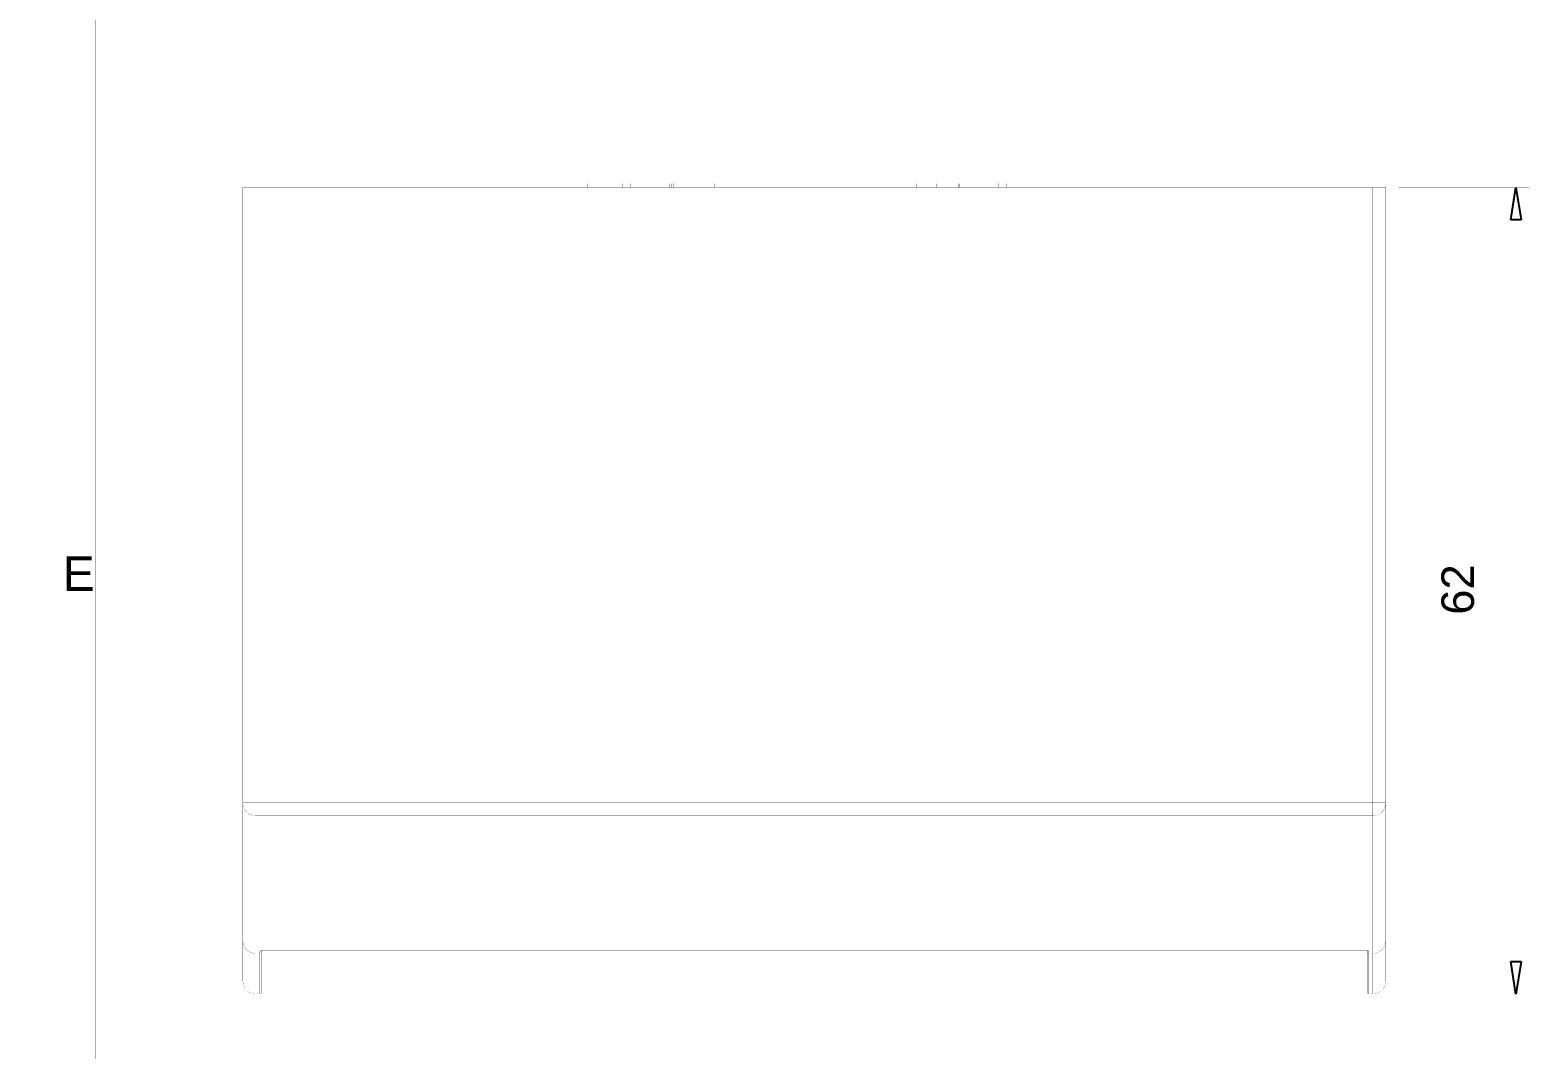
# Model space of a CAD drawing. Header units: inches. Extents: x 0 to 35.2, y -0.7 to 15.9.
# Drawn here: x 11.796 to 16.331, y 7.255 to 10.339 of the extents above; entities that cross this region are included whole.
import ezdxf

# ---------------------------------------------------------------- set-up
doc = ezdxf.new("R2010")
doc.units = ezdxf.units.IN
doc.header["$MEASUREMENT"] = 0
doc.layers.add('Board Outline', color=216, linetype='Continuous')
doc.layers.add('Dimensions', color=6, linetype='Continuous')
doc.styles.add('Arial', font='', dxfattribs={"height": 0.2})
doc.styles.get('Arial').set_extended_font_data('Arial')

msp = doc.modelspace()

# ---------------------------------------------------------------- linework, layer by layer
at = {"layer": 'Board Outline'}
for p, q in [((16.2755, 9.7636), (16.2913, 9.862)), ((16.2913, 9.862), (16.307, 9.7636)), ((16.307, 9.7636), (16.2755, 9.7636)), ((16.2913, 7.4211), (16.2755, 7.5195)), ((16.2755, 7.5195), (16.307, 7.5195)), ((16.307, 7.5195), (16.2913, 7.4211))]:
    msp.add_line(p, q, dxfattribs=at)
at = {"layer": 'Board Outline', "const_width": 0.0005}
for points in [[(15.9369, 9.862), (16.3306, 9.862)], [(16.2913, 7.4211), (16.2913, 9.862)], [(15.8976, 7.4211), (16.3306, 7.4211)]]:
    msp.add_lwpolyline(points, dxfattribs=at)
at = {"layer": 'Board Outline', "const_width": 0.00025}
for points in [[(15.9368, 9.862, 1), (15.9371, 9.862, 1)], [(16.2911, 9.862, 1), (16.2914, 9.862, 1)], [(16.3305, 9.862, 1), (16.3308, 9.862, 1)], [(15.8974, 7.4211, 1), (15.8977, 7.4211, 1)], [(16.2911, 7.4211, 1), (16.2914, 7.4211, 1)], [(16.3305, 7.4211, 1), (16.3308, 7.4211, 1)]]:
    msp.add_lwpolyline(points, format="xyb", close=True, dxfattribs=at)
at = {"layer": 'Dimensions', "const_width": 0.0005}
for points in [[(11.9933, -0.5315), (11.9933, 15.6102)], [(12.4403, 7.9998), (12.4403, 9.862)], [(12.4403, 9.862), (12.4797, 9.862)], [(12.4797, 7.9998), (12.4797, 9.862)], [(12.4797, 9.862), (15.8582, 9.862)], [(13.4829, 9.862), (13.4829, 9.8738)], [(13.4829, 9.8738), (13.5107, 9.8738)], [(13.5107, 9.862), (13.5107, 9.8738)], [(13.5107, 9.8738), (13.5438, 9.8738)], [(13.5438, 9.862), (13.5438, 9.8738)], [(13.5438, 9.8738), (13.5884, 9.8738)], [(13.5884, 9.862), (13.5884, 9.8738)], [(13.6102, 9.862), (13.6102, 9.8738)], [(13.6129, 9.862), (13.6129, 9.8738)], [(13.6129, 9.8738), (13.672, 9.8738)], [(13.672, 9.862), (13.672, 9.8738)], [(13.672, 9.8738), (13.731, 9.8738)], [(13.731, 9.862), (13.731, 9.8738)], [(13.734, 9.8738), (13.7376, 9.8738)], [(13.7376, 9.862), (13.7376, 9.8738)], [(13.7376, 9.8738), (13.7439, 9.8738)], [(13.7439, 9.862), (13.7439, 9.8738)], [(13.7563, 9.862), (13.7563, 9.8738)], [(13.7563, 9.8738), (13.8657, 9.8738)], [(13.8657, 9.862), (13.8657, 9.8738)], [(14.4768, 9.862), (14.4768, 9.8738)], [(14.4768, 9.8738), (14.5046, 9.8738)], [(14.5046, 9.862), (14.5046, 9.8738)], [(14.5046, 9.8738), (14.5377, 9.8738)], [(14.5377, 9.862), (14.5377, 9.8738)], [(14.5377, 9.8738), (14.5824, 9.8738)], [(14.5824, 9.862), (14.5824, 9.8738)], [(14.6041, 9.862), (14.6041, 9.8738)], [(14.6069, 9.862), (14.6069, 9.8738)], [(14.6069, 9.8738), (14.6659, 9.8738)], [(14.6659, 9.862), (14.6659, 9.8738)], [(14.6659, 9.8738), (14.725, 9.8738)], [(14.725, 9.862), (14.725, 9.8738)], [(14.7279, 9.8738), (14.7315, 9.8738)], [(14.7315, 9.862), (14.7315, 9.8738)], [(14.7315, 9.8738), (14.7378, 9.8738)], [(14.7378, 9.862), (14.7378, 9.8738)], [(14.7502, 9.862), (14.7502, 9.8738)], [(14.7502, 9.8738), (14.8596, 9.8738)], [(14.8596, 9.862), (14.8596, 9.8738)], [(15.8582, 7.9998), (15.8582, 9.862)], [(15.8582, 9.862), (15.8976, 9.862)], [(15.8976, 7.9998), (15.8976, 9.862)], [(11.7965, 9.6063), (11.9933, 9.6063)], [(12.4403, 7.9998), (12.4797, 7.9998)], [(12.4403, 7.9988), (12.4403, 7.9998)], [(12.4403, 7.9408), (12.4403, 7.9988)], [(12.4797, 7.9998), (15.8582, 7.9998)], [(12.4797, 7.9605), (12.4797, 7.9998)], [(15.8582, 7.9605), (15.8582, 7.9998)], [(15.8582, 7.9998), (15.8976, 7.9998)], [(15.8976, 7.9988), (15.8976, 7.9998)], [(15.8976, 7.9408), (15.8976, 7.9988)], [(12.4403, 7.9408), (12.4797, 7.9408)], [(12.4403, 7.6384), (12.4403, 7.9408)], [(12.4797, 7.9605), (15.8582, 7.9605)], [(12.4797, 7.9408), (12.4797, 7.9605)], [(12.4797, 7.9408), (15.8582, 7.9408)], [(12.4797, 7.6384), (12.4797, 7.9408)], [(15.8582, 7.9408), (15.8582, 7.9605)], [(15.8582, 7.9408), (15.8976, 7.9408)], [(15.8582, 7.6384), (15.8582, 7.9408)], [(15.8976, 7.6384), (15.8976, 7.9408)], [(12.4403, 7.6384), (12.4797, 7.6384)], [(12.4403, 7.5819), (12.4403, 7.6384)], [(12.4797, 7.5443), (12.4797, 7.6384)], [(12.4797, 7.6384), (15.8582, 7.6384)], [(15.8582, 7.5443), (15.8582, 7.6384)], [(15.8582, 7.6384), (15.8976, 7.6384)], [(15.8976, 7.5819), (15.8976, 7.6384)], [(12.4403, 7.4605), (12.4403, 7.5819)], [(15.8976, 7.4605), (15.8976, 7.5819)], [(11.7964, 7.5394), (11.9934, 7.5394)], [(11.7965, 7.5394), (11.9933, 7.5394)], [(12.4797, 7.5443), (12.4915, 7.5443)], [(12.4797, 7.4211), (12.4797, 7.5443)], [(12.4915, 7.5443), (12.4915, 7.5499)], [(12.4915, 7.4211), (12.4915, 7.5443)], [(12.4954, 7.5481), (12.4954, 7.5534)], [(12.4954, 7.425), (12.4954, 7.5481)], [(12.4994, 7.5543), (15.8385, 7.5543)], [(12.4994, 7.5538), (15.8385, 7.5538)], [(15.8385, 7.5543), (15.8385, 7.5577)], [(15.8425, 7.5481), (15.8425, 7.5534)], [(15.8425, 7.425), (15.8425, 7.5481)], [(15.8464, 7.5443), (15.8464, 7.5499)], [(15.8464, 7.5443), (15.8582, 7.5443)], [(15.8464, 7.4211), (15.8464, 7.5443)], [(15.8582, 7.4211), (15.8582, 7.5443)], [(12.4797, 7.4211), (12.4915, 7.4211)], [(15.8464, 7.4211), (15.8582, 7.4211)]]:
    msp.add_lwpolyline(points, dxfattribs=at)
at = {"layer": 'Dimensions', "const_width": 0.00025}
for points in [[(12.4402, 9.862, 1), (12.4404, 9.862, 1)], [(12.4402, 9.862, 1), (12.4404, 9.862, 1)], [(12.4796, 9.862, 1), (12.4798, 9.862, 1)], [(12.4796, 9.862, 1), (12.4798, 9.862, 1)], [(12.4796, 9.862, 1), (12.4798, 9.862, 1)], [(13.4828, 9.8738, 1), (13.483, 9.8738, 1)], [(13.4828, 9.8738, 1), (13.483, 9.8738, 1)], [(13.4828, 9.862, 1), (13.483, 9.862, 1)], [(13.5106, 9.8738, 1), (13.5108, 9.8738, 1)], [(13.5106, 9.8738, 1), (13.5108, 9.8738, 1)], [(13.5106, 9.8738, 1), (13.5108, 9.8738, 1)], [(13.5106, 9.862, 1), (13.5108, 9.862, 1)], [(13.5437, 9.8738, 1), (13.5439, 9.8738, 1)], [(13.5437, 9.8738, 1), (13.5439, 9.8738, 1)], [(13.5437, 9.8738, 1), (13.5439, 9.8738, 1)], [(13.5437, 9.862, 1), (13.5439, 9.862, 1)], [(13.5883, 9.8738, 1), (13.5886, 9.8738, 1)], [(13.5883, 9.8738, 1), (13.5886, 9.8738, 1)], [(13.5883, 9.862, 1), (13.5886, 9.862, 1)], [(13.61, 9.8738, 1), (13.6103, 9.8738, 1)], [(13.61, 9.862, 1), (13.6103, 9.862, 1)], [(13.6128, 9.8738, 1), (13.613, 9.8738, 1)], [(13.6128, 9.8738, 1), (13.613, 9.8738, 1)], [(13.6128, 9.862, 1), (13.613, 9.862, 1)], [(13.6719, 9.8738, 1), (13.6721, 9.8738, 1)], [(13.6719, 9.8738, 1), (13.6721, 9.8738, 1)], [(13.6719, 9.8738, 1), (13.6721, 9.8738, 1)], [(13.6719, 9.862, 1), (13.6721, 9.862, 1)], [(13.7309, 9.8738, 1), (13.7312, 9.8738, 1)], [(13.7309, 9.8738, 1), (13.7312, 9.8738, 1)], [(13.7309, 9.862, 1), (13.7312, 9.862, 1)], [(13.7338, 9.8738, 1), (13.7341, 9.8738, 1)], [(13.7374, 9.8738, 1), (13.7377, 9.8738, 1)], [(13.7374, 9.8738, 1), (13.7377, 9.8738, 1)], [(13.7374, 9.8738, 1), (13.7377, 9.8738, 1)], [(13.7374, 9.862, 1), (13.7377, 9.862, 1)], [(13.7437, 9.8738, 1), (13.744, 9.8738, 1)], [(13.7437, 9.8738, 1), (13.744, 9.8738, 1)], [(13.7437, 9.862, 1), (13.744, 9.862, 1)], [(13.7561, 9.8738, 1), (13.7564, 9.8738, 1)], [(13.7561, 9.8738, 1), (13.7564, 9.8738, 1)], [(13.7561, 9.862, 1), (13.7564, 9.862, 1)], [(13.8656, 9.8738, 1), (13.8658, 9.8738, 1)], [(13.8656, 9.8738, 1), (13.8658, 9.8738, 1)], [(13.8656, 9.862, 1), (13.8658, 9.862, 1)], [(14.4767, 9.8738, 1), (14.4769, 9.8738, 1)], [(14.4767, 9.8738, 1), (14.4769, 9.8738, 1)], [(14.4767, 9.862, 1), (14.4769, 9.862, 1)], [(14.5045, 9.8738, 1), (14.5048, 9.8738, 1)], [(14.5045, 9.8738, 1), (14.5048, 9.8738, 1)], [(14.5045, 9.8738, 1), (14.5048, 9.8738, 1)], [(14.5045, 9.862, 1), (14.5048, 9.862, 1)], [(14.5376, 9.8738, 1), (14.5379, 9.8738, 1)], [(14.5376, 9.8738, 1), (14.5379, 9.8738, 1)], [(14.5376, 9.8738, 1), (14.5379, 9.8738, 1)], [(14.5376, 9.862, 1), (14.5379, 9.862, 1)], [(14.5822, 9.8738, 1), (14.5825, 9.8738, 1)], [(14.5822, 9.8738, 1), (14.5825, 9.8738, 1)], [(14.5822, 9.862, 1), (14.5825, 9.862, 1)], [(14.604, 9.8738, 1), (14.6042, 9.8738, 1)], [(14.604, 9.862, 1), (14.6042, 9.862, 1)], [(14.6067, 9.8738, 1), (14.607, 9.8738, 1)], [(14.6067, 9.8738, 1), (14.607, 9.8738, 1)], [(14.6067, 9.862, 1), (14.607, 9.862, 1)], [(14.6658, 9.8738, 1), (14.666, 9.8738, 1)], [(14.6658, 9.8738, 1), (14.666, 9.8738, 1)], [(14.6658, 9.8738, 1), (14.666, 9.8738, 1)], [(14.6658, 9.862, 1), (14.666, 9.862, 1)], [(14.7248, 9.8738, 1), (14.7251, 9.8738, 1)], [(14.7248, 9.8738, 1), (14.7251, 9.8738, 1)], [(14.7248, 9.862, 1), (14.7251, 9.862, 1)], [(14.7278, 9.8738, 1), (14.728, 9.8738, 1)], [(14.7314, 9.8738, 1), (14.7316, 9.8738, 1)], [(14.7314, 9.8738, 1), (14.7316, 9.8738, 1)], [(14.7314, 9.8738, 1), (14.7316, 9.8738, 1)], [(14.7314, 9.862, 1), (14.7316, 9.862, 1)], [(14.7377, 9.8738, 1), (14.7379, 9.8738, 1)], [(14.7377, 9.8738, 1), (14.7379, 9.8738, 1)], [(14.7377, 9.862, 1), (14.7379, 9.862, 1)], [(14.7501, 9.8738, 1), (14.7503, 9.8738, 1)], [(14.7501, 9.8738, 1), (14.7503, 9.8738, 1)], [(14.7501, 9.862, 1), (14.7503, 9.862, 1)], [(14.8595, 9.8738, 1), (14.8598, 9.8738, 1)], [(14.8595, 9.8738, 1), (14.8598, 9.8738, 1)], [(14.8595, 9.862, 1), (14.8598, 9.862, 1)], [(15.8581, 9.862, 1), (15.8583, 9.862, 1)], [(15.8581, 9.862, 1), (15.8583, 9.862, 1)], [(15.8581, 9.862, 1), (15.8583, 9.862, 1)], [(15.8974, 9.862, 1), (15.8977, 9.862, 1)], [(15.8974, 9.862, 1), (15.8977, 9.862, 1)], [(11.7963, 9.6063, 1), (11.7966, 9.6063, 1)], [(11.9932, 9.6063, 1), (11.9934, 9.6063, 1)], [(12.4402, 7.9998, 1), (12.4404, 7.9998, 1)], [(12.4402, 7.9998, 1), (12.4404, 7.9998, 1)], [(12.4402, 7.9998, 1), (12.4404, 7.9998, 1)], [(12.4402, 7.9998, 1), (12.4404, 7.9998, 1)], [(12.4402, 7.9988, 1), (12.4404, 7.9988, 1)], [(12.4402, 7.9988, 1), (12.4404, 7.9988, 1)], [(12.4796, 7.9998, 1), (12.4798, 7.9998, 1)], [(12.4796, 7.9998, 1), (12.4798, 7.9998, 1)], [(12.4796, 7.9998, 1), (12.4798, 7.9998, 1)], [(12.4796, 7.9998, 1), (12.4798, 7.9998, 1)], [(15.8581, 7.9998, 1), (15.8583, 7.9998, 1)], [(15.8581, 7.9998, 1), (15.8583, 7.9998, 1)], [(15.8581, 7.9998, 1), (15.8583, 7.9998, 1)], [(15.8581, 7.9998, 1), (15.8583, 7.9998, 1)], [(15.8974, 7.9998, 1), (15.8977, 7.9998, 1)], [(15.8974, 7.9998, 1), (15.8977, 7.9998, 1)], [(15.8974, 7.9998, 1), (15.8977, 7.9998, 1)], [(15.8974, 7.9998, 1), (15.8977, 7.9998, 1)], [(15.8974, 7.9988, 1), (15.8977, 7.9988, 1)], [(15.8974, 7.9988, 1), (15.8977, 7.9988, 1)], [(12.4402, 7.9408, 1), (12.4404, 7.9408, 1)], [(12.4402, 7.9408, 1), (12.4404, 7.9408, 1)], [(12.4402, 7.9408, 1), (12.4404, 7.9408, 1)], [(12.4796, 7.9605, 1), (12.4798, 7.9605, 1)], [(12.4796, 7.9605, 1), (12.4798, 7.9605, 1)], [(12.4796, 7.9605, 1), (12.4798, 7.9605, 1)], [(12.4796, 7.9605, 1), (12.4798, 7.9605, 1)], [(12.4796, 7.9408, 1), (12.4798, 7.9408, 1)], [(12.4796, 7.9408, 1), (12.4798, 7.9408, 1)], [(12.4796, 7.9408, 1), (12.4798, 7.9408, 1)], [(12.4796, 7.9408, 1), (12.4798, 7.9408, 1)], [(15.8581, 7.9605, 1), (15.8583, 7.9605, 1)], [(15.8581, 7.9605, 1), (15.8583, 7.9605, 1)], [(15.8581, 7.9605, 1), (15.8583, 7.9605, 1)], [(15.8581, 7.9605, 1), (15.8583, 7.9605, 1)], [(15.8581, 7.9408, 1), (15.8583, 7.9408, 1)], [(15.8581, 7.9408, 1), (15.8583, 7.9408, 1)], [(15.8581, 7.9408, 1), (15.8583, 7.9408, 1)], [(15.8581, 7.9408, 1), (15.8583, 7.9408, 1)], [(15.8974, 7.9408, 1), (15.8977, 7.9408, 1)], [(15.8974, 7.9408, 1), (15.8977, 7.9408, 1)], [(15.8974, 7.9408, 1), (15.8977, 7.9408, 1)], [(12.4402, 7.6384, 1), (12.4404, 7.6384, 1)], [(12.4402, 7.6384, 1), (12.4404, 7.6384, 1)], [(12.4402, 7.6384, 1), (12.4404, 7.6384, 1)], [(12.4796, 7.6384, 1), (12.4798, 7.6384, 1)], [(12.4796, 7.6384, 1), (12.4798, 7.6384, 1)], [(12.4796, 7.6384, 1), (12.4798, 7.6384, 1)], [(12.4796, 7.6384, 1), (12.4798, 7.6384, 1)], [(15.8581, 7.6384, 1), (15.8583, 7.6384, 1)], [(15.8581, 7.6384, 1), (15.8583, 7.6384, 1)], [(15.8581, 7.6384, 1), (15.8583, 7.6384, 1)], [(15.8581, 7.6384, 1), (15.8583, 7.6384, 1)], [(15.8974, 7.6384, 1), (15.8977, 7.6384, 1)], [(15.8974, 7.6384, 1), (15.8977, 7.6384, 1)], [(15.8974, 7.6384, 1), (15.8977, 7.6384, 1)], [(12.4402, 7.5819, 1), (12.4404, 7.5819, 1)], [(12.4402, 7.5819, 1), (12.4404, 7.5819, 1)], [(12.4402, 7.5819, 1), (12.4404, 7.5819, 1)], [(15.8974, 7.5819, 1), (15.8977, 7.5819, 1)], [(15.8974, 7.5819, 1), (15.8977, 7.5819, 1)], [(15.8974, 7.5819, 1), (15.8977, 7.5819, 1)], [(11.7963, 7.5394, 1), (11.7966, 7.5394, 1)], [(11.7963, 7.5394, 1), (11.7966, 7.5394, 1)], [(11.9932, 7.5394, 1), (11.9935, 7.5394, 1)], [(11.9932, 7.5394, 1), (11.9934, 7.5394, 1)], [(12.4796, 7.5443, 1), (12.4798, 7.5443, 1)], [(12.4796, 7.5443, 1), (12.4798, 7.5443, 1)], [(12.4796, 7.5443, 1), (12.4798, 7.5443, 1)], [(12.4796, 7.5443, 1), (12.4798, 7.5443, 1)], [(12.4914, 7.5499, 1), (12.4916, 7.5499, 1)], [(12.4914, 7.5499, 1), (12.4916, 7.5499, 1)], [(12.4914, 7.5499, 1), (12.4916, 7.5499, 1)], [(12.4914, 7.5443, 1), (12.4916, 7.5443, 1)], [(12.4914, 7.5443, 1), (12.4916, 7.5443, 1)], [(12.4914, 7.5443, 1), (12.4916, 7.5443, 1)], [(12.4914, 7.5443, 1), (12.4916, 7.5443, 1)], [(12.4917, 7.5511, 1), (12.492, 7.5511, 1)], [(12.4917, 7.5511, 1), (12.492, 7.5511, 1)], [(12.4926, 7.55, 1), (12.4928, 7.55, 1)], [(12.4926, 7.55, 1), (12.4928, 7.55, 1)], [(12.4927, 7.5522, 1), (12.493, 7.5522, 1)], [(12.4927, 7.5522, 1), (12.493, 7.5522, 1)], [(12.4944, 7.5533, 1), (12.4946, 7.5533, 1)], [(12.4944, 7.5533, 1), (12.4946, 7.5533, 1)], [(12.495, 7.552, 1), (12.4953, 7.552, 1)], [(12.4953, 7.5534, 1), (12.4956, 7.5534, 1)], [(12.4953, 7.5534, 1), (12.4956, 7.5534, 1)], [(12.4953, 7.5481, 1), (12.4956, 7.5481, 1)], [(12.4953, 7.5481, 1), (12.4956, 7.5481, 1)], [(12.4953, 7.5481, 1), (12.4956, 7.5481, 1)], [(12.4957, 7.5533, 1), (12.496, 7.5533, 1)], [(12.4957, 7.5533, 1), (12.496, 7.5533, 1)], [(12.4966, 7.5537, 1), (12.4969, 7.5537, 1)], [(12.4966, 7.5537, 1), (12.4969, 7.5537, 1)], [(12.4978, 7.5539, 1), (12.4981, 7.5539, 1)], [(12.4978, 7.5539, 1), (12.4981, 7.5539, 1)], [(12.4993, 7.5543, 1), (12.4995, 7.5543, 1)], [(12.4993, 7.5543, 1), (12.4995, 7.5543, 1)], [(12.4993, 7.5539, 1), (12.4995, 7.5539, 1)], [(12.4993, 7.5538, 1), (12.4995, 7.5538, 1)], [(15.8384, 7.5577, 1), (15.8386, 7.5577, 1)], [(15.8384, 7.5543, 1), (15.8386, 7.5543, 1)], [(15.8384, 7.5543, 1), (15.8386, 7.5543, 1)], [(15.8384, 7.5543, 1), (15.8386, 7.5543, 1)], [(15.8384, 7.5539, 1), (15.8386, 7.5539, 1)], [(15.8384, 7.5538, 1), (15.8386, 7.5538, 1)], [(15.841, 7.5537, 1), (15.8413, 7.5537, 1)], [(15.841, 7.5537, 1), (15.8413, 7.5537, 1)], [(15.8419, 7.5533, 1), (15.8422, 7.5533, 1)], [(15.8419, 7.5533, 1), (15.8422, 7.5533, 1)], [(15.8423, 7.5534, 1), (15.8426, 7.5534, 1)], [(15.8423, 7.5534, 1), (15.8426, 7.5534, 1)], [(15.8423, 7.5481, 1), (15.8426, 7.5481, 1)], [(15.8423, 7.5481, 1), (15.8426, 7.5481, 1)], [(15.8423, 7.5481, 1), (15.8426, 7.5481, 1)], [(15.8424, 7.5527, 1), (15.8427, 7.5527, 1)], [(15.8424, 7.5527, 1), (15.8427, 7.5527, 1)], [(15.8426, 7.552, 1), (15.8429, 7.552, 1)], [(15.8433, 7.5533, 1), (15.8435, 7.5533, 1)], [(15.8433, 7.5533, 1), (15.8435, 7.5533, 1)], [(15.8449, 7.5522, 1), (15.8452, 7.5522, 1)], [(15.8449, 7.5522, 1), (15.8452, 7.5522, 1)], [(15.845, 7.55, 1), (15.8453, 7.55, 1)], [(15.845, 7.55, 1), (15.8453, 7.55, 1)], [(15.8463, 7.5499, 1), (15.8465, 7.5499, 1)], [(15.8463, 7.5499, 1), (15.8465, 7.5499, 1)], [(15.8463, 7.5499, 1), (15.8465, 7.5499, 1)], [(15.8463, 7.5443, 1), (15.8465, 7.5443, 1)], [(15.8463, 7.5443, 1), (15.8465, 7.5443, 1)], [(15.8463, 7.5443, 1), (15.8465, 7.5443, 1)], [(15.8463, 7.5443, 1), (15.8465, 7.5443, 1)], [(15.8581, 7.5443, 1), (15.8583, 7.5443, 1)], [(15.8581, 7.5443, 1), (15.8583, 7.5443, 1)], [(15.8581, 7.5443, 1), (15.8583, 7.5443, 1)], [(15.8581, 7.5443, 1), (15.8583, 7.5443, 1)], [(12.4402, 7.4605, 1), (12.4404, 7.4605, 1)], [(12.4402, 7.4605, 1), (12.4404, 7.4605, 1)], [(15.8974, 7.4605, 1), (15.8977, 7.4605, 1)], [(15.8974, 7.4605, 1), (15.8977, 7.4605, 1)], [(12.4796, 7.4211, 1), (12.4798, 7.4211, 1)], [(12.4796, 7.4211, 1), (12.4798, 7.4211, 1)], [(12.4796, 7.4211, 1), (12.4798, 7.4211, 1)], [(12.4914, 7.4211, 1), (12.4916, 7.4211, 1)], [(12.4914, 7.4211, 1), (12.4916, 7.4211, 1)], [(12.4914, 7.4211, 1), (12.4916, 7.4211, 1)], [(12.4953, 7.425, 1), (12.4956, 7.425, 1)], [(12.4953, 7.425, 1), (12.4956, 7.425, 1)], [(15.8423, 7.425, 1), (15.8426, 7.425, 1)], [(15.8423, 7.425, 1), (15.8426, 7.425, 1)], [(15.8463, 7.4211, 1), (15.8465, 7.4211, 1)], [(15.8463, 7.4211, 1), (15.8465, 7.4211, 1)], [(15.8463, 7.4211, 1), (15.8465, 7.4211, 1)], [(15.8581, 7.4211, 1), (15.8583, 7.4211, 1)], [(15.8581, 7.4211, 1), (15.8583, 7.4211, 1)], [(15.8581, 7.4211, 1), (15.8583, 7.4211, 1)]]:
    msp.add_lwpolyline(points, format="xyb", close=True, dxfattribs=at)
at = {"layer": 'Dimensions', "const_width": 0.0005}
for points in [[(12.4797, 7.9605, -0.414214), (12.4403, 7.9998)], [(15.8976, 7.9998, -0.414214), (15.8582, 7.9605)], [(12.4797, 7.5443, -0.41391), (12.4403, 7.5819)], [(15.8976, 7.5819, -0.41391), (15.8582, 7.5443)], [(12.4915, 7.5499, -0.072353), (12.4919, 7.5511)], [(12.4927, 7.55, -0.035796), (12.4915, 7.5499)], [(12.4954, 7.5481, -0.41391), (12.4915, 7.5443)], [(12.4919, 7.5511, -0.100355), (12.4928, 7.5522)], [(12.4954, 7.5534, -0.338097), (12.4927, 7.55)], [(12.4928, 7.5522, -0.061736), (12.4945, 7.5533)], [(12.4945, 7.5533, -0.094415), (12.4994, 7.5543)], [(12.4951, 7.552, -0.2381), (12.4959, 7.5533)], [(12.4959, 7.5533, -0.071594), (12.4967, 7.5537)], [(12.4967, 7.5537, -0.067873), (12.4979, 7.5539)], [(12.4979, 7.5539, -0.022274), (12.4994, 7.5539)], [(15.8385, 7.5543, -0.107864), (15.8434, 7.5533)], [(15.8385, 7.5539, -0.093577), (15.8411, 7.5537)], [(15.8411, 7.5537, -0.071474), (15.842, 7.5533)], [(15.842, 7.5533, -0.128533), (15.8426, 7.5527)], [(15.8452, 7.55, -0.338097), (15.8425, 7.5534)], [(15.8464, 7.5443, -0.41391), (15.8425, 7.5481)], [(15.8426, 7.5527, -0.071365), (15.8428, 7.552)], [(15.8434, 7.5533, -0.061509), (15.8451, 7.5522)], [(15.8451, 7.5522, -0.189953), (15.8464, 7.5499)], [(15.8464, 7.5499, -0.035796), (15.8452, 7.55)], [(12.4797, 7.4211, -0.414214), (12.4403, 7.4605)], [(15.8976, 7.4605, -0.414214), (15.8582, 7.4211)], [(12.4954, 7.425, -0.414214), (12.4915, 7.4211)], [(15.8464, 7.4211, -0.414214), (15.8425, 7.425)]]:
    msp.add_lwpolyline(points, format="xyb", dxfattribs=at)

# ---------------------------------------------------------------- texts
at = {"layer": 'Board Outline', "style": 'Arial'}
msp.add_text('62', height=0.09843, rotation=90, dxfattribs=at).set_placement((16.1644, 8.5688))
at = {"layer": 'Dimensions', "style": 'Arial'}
msp.add_text('E', height=0.1042, dxfattribs=at).set_placement((11.8951, 8.6412))

doc.saveas('drawing.dxf')
